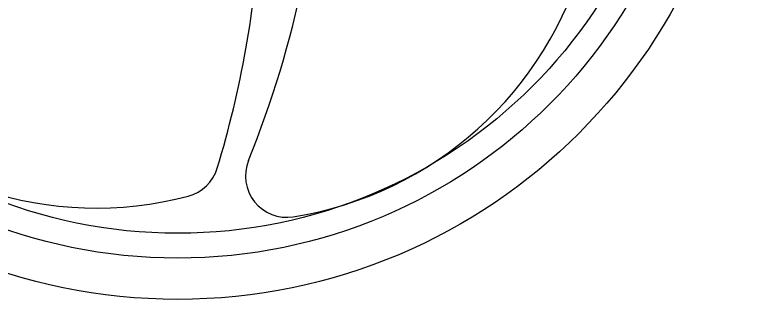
# Model space of a CAD drawing. Header units: metres. Extents: x 26.3 to 44.2, y 14.4 to 19.6.
# Drawn here: x 34.9101 to 35.2318, y 14.9539 to 15.0792 of the extents above; entities that cross this region are included whole.
import ezdxf

# ---------------------------------------------------------------- set-up
doc = ezdxf.new("R2010")
doc.units = ezdxf.units.M
doc.header["$MEASUREMENT"] = 0
doc.layers.add('Rims', color=10, linetype='Continuous')
doc.layers.add('Tyres', color=190, linetype='Continuous')

msp = doc.modelspace()

# ---------------------------------------------------------------- linework, layer by layer
at = {"layer": 'Rims'}
for centre, radius, start, end in [((34.59200937684358, 15.18582172318721), 0.454363182, 337.9230862407416, 358.9468114050894), ((34.56459539239189, 15.14390981102164), 0.4543631820000001, 343.0771330959613, 356.7223090934141), ((35.00781850843587, 15.14732884621328), 0.1590271137, 279.0197626107916, 344.7930936222937), ((34.94593220209339, 15.15312616726974), 0.1590271137000001, 219.0197626107915, 284.7930936222938), ((35.02990069123415, 15.00821799723281), 0.01817452728, 157.9230862407417, 279.0197626107916), ((34.98189598257342, 15.01694225634489), 0.01817452728, 284.7930936222938, 343.0771330959613)]:
    msp.add_arc(centre, radius, start, end, dxfattribs=at)
at = {"layer": 'Tyres'}
for radius in [0.2498997501, 0.23172522282, 0.2208077144671304]:
    msp.add_circle((34.98189598257325, 15.20382262018052), radius, dxfattribs=at)

doc.saveas('drawing.dxf')
